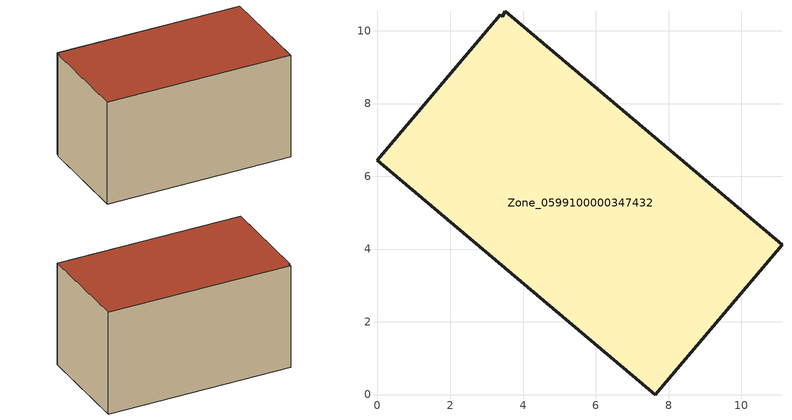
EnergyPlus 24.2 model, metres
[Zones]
Zone_0599100000347432
 floor ground (C_G): 3.51,10.53 11.12,4.12 7.64,0 0,6.44 3.38,10.44 3.43,10.39 z0.23
 wall outside (C_F): 7.64,0 11.12,4.12 3.51,10.53 3.43,10.39 3.38,10.44 0,6.44 7.64,0 z0.23:5.91
 roof outside (C_R): 11.12,4.12 3.51,10.53 3.43,10.39 3.38,10.44 0,6.44 7.64,0 z5.91
[BUILDING]
Pand.0599100000347432: North Axis=0; Terrain=City; Loads Convergence Tolerance Value=0.04; Temperature Convergence Tolerance Value=0.4; Solar Distribution=FullExterior; Maximum Number of Warmup Days=25; Minimum Number of Warmup Days=1
[Site:Location]
Rotterdam.The.Hague.AP_ZH_NLD Design_Conditions: Latitude=51.96; Longitude=4.45; Time Zone=1; Elevation=-4.5
[SITE:GROUNDTEMPERATURE:BUILDINGSURFACE]
18, 18, 18, 18, 18, 18, 18, 18, 18, 18, 18, 18
[MATERIAL] Thermal Absorptance=0.9; Solar Absorptance=0.7; Visible Absorptance=0.7
Name | Roughness | Thickness | Conductivity | Density | Specific Heat
G.TI.1992-2005 | MediumSmooth | 0.15 | 0.06 | 540 | 1210
F.TI.1992-2005 | Rough | 0.3 | 0.12 | 1920 | 840
R.TI.1992-2005 | MediumRough | 0.2 | 0.08 | 1500 | 1000
[CONSTRUCTION]
C_G: G.TI.1992-2005
C_F: F.TI.1992-2005
C_R: R.TI.1992-2005
[ZONE]
Zone_0599100000347432: Type=1; Multiplier=1; Ceiling Height=Autocalculate; Volume=Autocalculate; Floor Area=autocalculate; Part of Total Floor Area=Yes
[ZONEINFILTRATION:DESIGNFLOWRATE]
Infil_Zone_0599100000347432: Zone or ZoneList or Space or SpaceList=Zone_0599100000347432; Schedule=AlwaysOn; Design Flow Rate Calculation Method=Flow/Area; Flow Rate per Floor Area=0.0015; Constant Term Coefficient=1; Temperature Term Coefficient=0; Velocity Term Coefficient=0; Velocity Squared Term Coefficient=0
[HVACTEMPLATE:ZONE:IDEALLOADSAIRSYSTEM]
Zone_0599100000347432: Maximum Heating Supply Air Temperature=50; Minimum Cooling Supply Air Temperature=13; Maximum Heating Supply Air Humidity Ratio=0.0156; Minimum Cooling Supply Air Humidity Ratio=0.0077; Heating Limit=NoLimit; Cooling Limit=NoLimit; Dehumidification Control Type=ConstantSensibleHeatRatio; Cooling Sensible Heat Ratio=0.7; Dehumidification Setpoint=60; Humidification Control Type=None; Humidification Setpoint=30; Outdoor Air Method=None; Outdoor Air Flow Rate per Person=0.00944; Outdoor Air Flow Rate per Zone Floor Area=0; Outdoor Air Flow Rate per Zone=0; Demand Controlled Ventilation Type=None; Outdoor Air Economizer Type=NoEconomizer; Heat Recovery Type=None; Sensible Heat Recovery Effectiveness=0.7; Latent Heat Recovery Effectiveness=0.65
[ZONECONTROL:THERMOSTAT]
ThermostatControl_Zone_0599100000347432: Zone or ZoneList=Zone_0599100000347432; Control Type Schedule=DualSetpointControlType; Control 1=Thermostat_Zone_0599100000347432; Temperature Difference Between Cutout And Setpoint=0
[THERMOSTATSETPOINT:DUALSETPOINT]
Thermostat_Zone_0599100000347432: Heating Setpoint Temperature Schedule=HeatingSetpoint_Zone_0599100000347432; Cooling Setpoint Temperature Schedule=CoolingSetpoint_Zone_0599100000347432
[SCHEDULE:COMPACT]
HeatingSetpoint_Zone_0599100000347432: Through: 12/31, For: AllDays, Until: 24:00, 21
CoolingSetpoint_Zone_0599100000347432: Through: 12/31, For: AllDays, Until: 24:00, 24
DualSetpointControlType: Through: 12/31, For: AllDays, Until: 24:00, 4
AlwaysOn: Through: 12/31, For: AllDays, Until: 24:00, 1
